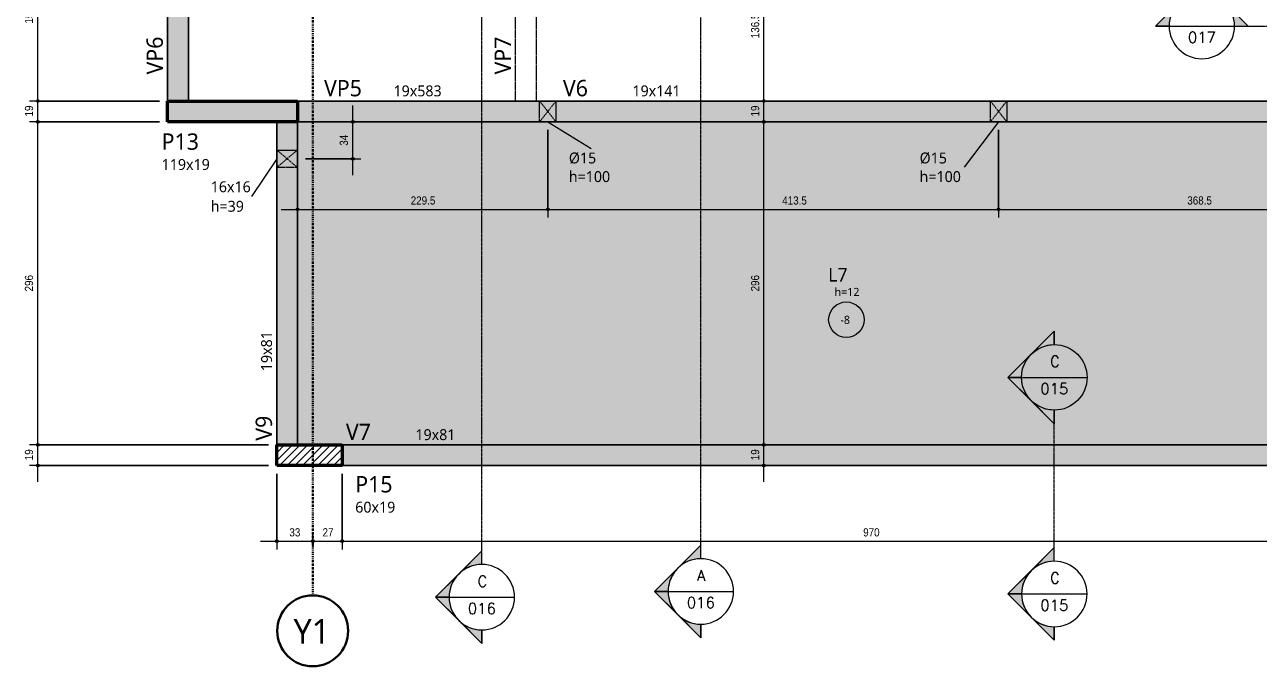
# Model space of a CAD drawing. Header units: centimetres. Extents: x -1139 to 26418, y -889 to 84390.
# Drawn here: x 1800 to 2931, y -889 to -301 of the extents above; entities that cross this region are included whole.
import ezdxf

# ---------------------------------------------------------------- set-up
doc = ezdxf.new("R2010")
doc.units = ezdxf.units.CM
for name, pattern in [('Aligning Line', [0.635, 0.3175, -0.3175]), ('Centro de 6 mm', [1.32, 0.6, -0.24, 0.24, -0.24]), ('Dash dot', [1.5875, 0.635, -0.47625, 0, -0.47625]), ('Traço', [0.635, 0.3175, -0.3175])]:
    doc.linetypes.add(name, pattern=pattern)
for name, color, linetype, lineweight in [('A-ANNO-DIMS', 7, 'Continuous', 9), ('A-ANNO-DIMS-50', 7, 'Continuous', 9), ('A-FLOR', 7, 'Continuous', 9), ('A-FLOR-IDEN', 7, 'Continuous', 9), ('A-GENM', 7, 'Continuous', 18), ('A-GENM-HDLN', 7, 'Traço', 18), ('A-GENM-IDEN', 7, 'Continuous', 9), ('G-ANNO-SYMB', 7, 'Continuous', 9), ('S-BEAM', 7, 'Continuous', 9), ('S-BEAM-IDEN', 7, 'Continuous', 9), ('S-COLS', 7, 'Continuous', 9), ('S-COLS-IDEN', 7, 'Continuous', 9), ('S-GRID', 7, 'Continuous', 9), ('S-GRID-IDEN', 7, 'Continuous', 9)]:
    doc.layers.add(name, color=color, linetype=linetype, lineweight=lineweight)
doc.layers.add('A-DETL', color=7, linetype='Continuous', lineweight=18, true_color=0x00a600)
doc.styles.add('Fira Sans_1', font='', dxfattribs={"width": 0.9, "height": 7.5})
doc.styles.add('Gadugi', font='gadugi.ttf', dxfattribs={"height": 15})
doc.styles.add('Gadugi_1', font='gadugi.ttf', dxfattribs={"height": 10})
doc.styles.add('Gadugi_3', font='gadugi.ttf', dxfattribs={"height": 7.5})
doc.styles.add('Gadugi_4', font='gadugi.ttf', dxfattribs={"height": 12.5})
doc.styles.add('Gadugi_5', font='gadugi.ttf', dxfattribs={"height": 22.5})
doc.styles.add('RomanD', font='romand__.ttf', dxfattribs={"height": 10})
doc.styles.get('Fira Sans_1').set_extended_font_data('Fira Sans')
doc.dimstyles.new('PED_R80_1_5mm_ACIMA_As_ESQ__R00', dxfattribs={"dimscale": 30.48, "dimtxt": 10.229846, "dimasz": 0.328084, "dimexe": 0.246063, "dimexo": 0.246063, "dimgap": 0.049213, "dimtad": 1, "dimdec": 1, "dimrnd": 0.5, "dimdsep": 46, "dimtxsty": 'Fira Sans_1', "dimblk1": 'DOTSMALL', "dimblk2": 'DOTSMALL', "dimsah": 1, "dimcen": 0.09, "dimdle": 0.492126, "dimazin": 0, "dimtfac": 1, "dimtdec": 4, "dimtix": 1, "dimtmove": 0, "dimatfit": 3, "dimfxl": 1, "dimtvp": 1, "dimtolj": 1, "dimtzin": 0, "dimarcsym": 2})
doc.dimstyles.new('PED_R80_1_5mm_ACIMA_As_ESQ__R00_2', dxfattribs={"dimscale": 30.48, "dimtxt": 10.229846, "dimasz": 0.328084, "dimexe": 0.246063, "dimexo": 0.246063, "dimgap": 0.049213, "dimtad": 1, "dimdec": 1, "dimrnd": 0.5, "dimdsep": 46, "dimtxsty": 'Fira Sans_1', "dimblk1": 'DOTSMALL', "dimblk2": 'DOTSMALL', "dimsah": 1, "dimcen": 0.09, "dimdle": 0.492126, "dimazin": 0, "dimtfac": 1, "dimtdec": 4, "dimtix": 1, "dimtmove": 2, "dimatfit": 3, "dimfxl": 1, "dimtvp": 1, "dimtolj": 1, "dimtzin": 0, "dimarcsym": 2})

# ---------------------------------------------------------------- blocks, each defined once
blk = doc.blocks.new('PED_FURO_CIRCULAR_R04_2020 _INSTÂNCIA_ - FURO CIRC-V4-PL400 - FORMA DO BARRILETE')
at = {"layer": 'A-GENM-HDLN'}
for p, q in [((7.5, -9.5), (-7.5, 9.5)), ((-7.5, -9.5), (7.5, 9.5)), ((-7.5, -9.5), (-7.5, 9.5)), ((7.5, 9.5), (7.5, -9.5))]:
    blk.add_line(p, q, dxfattribs=at)
blk = doc.blocks.new('PED_FURO_RETANGULAR_R04_2020 _INSTÂNCIA_ - FURO RET-3769470-PL400 - FORMA DO BARRILETE')
at = {"layer": 'A-GENM-HDLN'}
for p, q in [((-8, 9.5), (8, -9.5)), ((-8, -9.5), (8, 9.5)), ((-8, -9.5), (-8, 9.5)), ((8, 9.5), (8, -9.5))]:
    blk.add_line(p, q, dxfattribs=at)
blk = doc.blocks.new('PED_TAG_LAJE_R01 - TÍTULO_ESPESSURA_REBAIXO-2413107-PL400 - FORMA DO BARRILETE')
at = {"layer": 'A-FLOR-IDEN'}
blk.add_circle((-0.046, -0.667), 0.325, dxfattribs=at)
blk = doc.blocks.new('Corte - M_Cabeça do corte - Preenchida-2060824-PL400 - FORMA DO BARRILETE')
at = {"layer": 'G-ANNO-SYMB'}
h = blk.add_hatch(color=256, dxfattribs=at)
edge = h.paths.add_edge_path(flags=0)
edge.add_line((-0.6, 0.849), (-0.6, 0.6))
edge.add_arc((-0.6, 0), 0.6, 90, 135)
edge.add_line((-1.024, 0.424), (-0.6, 0.849))
h = blk.add_hatch(color=256, dxfattribs=at)
edge = h.paths.add_edge_path(flags=0)
edge.add_line((-0.6, 0.849), (-0.176, 0.424))
edge.add_arc((-0.6, 0), 0.6, 45, 90)
edge.add_line((-0.6, 0.6), (-0.6, 0.849))
h = blk.add_hatch(color=256, dxfattribs=at)
edge = h.paths.add_edge_path(flags=0)
edge.add_line((-1.449, 0), (-1.024, 0.424))
edge.add_arc((-0.6, 0), 0.6, 135, 180)
edge.add_line((-1.2, 0), (-1.449, 0))
h = blk.add_hatch(color=256, dxfattribs=at)
edge = h.paths.add_edge_path(flags=0)
edge.add_line((0.249, 0), (0, 0))
edge.add_arc((-0.6, 0), 0.6, 360, 405)
edge.add_line((-0.176, 0.424), (0.249, 0))
for p, q in [((-0.6, 0.849), (-1.449, 0)), ((-0.6, 0.849), (-1.024, 0.424)), ((-0.6, 0.849), (0.249, 0)), ((-0.6, 0.6), (-0.6, 0.849)), ((-0.6, 0.849), (-0.6, 0.6)), ((-0.176, 0.424), (-0.6, 0.849)), ((-1.024, 0.424), (-1.449, 0)), ((0.249, 0), (-0.176, 0.424)), ((-1.449, 0), (-1.2, 0)), ((0, 0), (0.249, 0)), ((-1.2, 0), (-1.449, 0)), ((0, 0), (0.249, 0))]:
    blk.add_line(p, q, dxfattribs=at)
for start, end in [(360, 180), (90, 135), (45, 90), (135, 180), (360, 45), (180, 360)]:
    blk.add_arc((-0.6, 0), 0.6, start, end, dxfattribs=at)
blk = doc.blocks.new('Eixo - Y1-2173029-PL400 - FORMA DO BARRILETE')
at = {"layer": 'S-GRID-IDEN', "color": 6, "lineweight": 35, "true_color": 0xff00ff}
blk.add_circle((0, 0), 0.65, dxfattribs=at)
blk = doc.blocks.new('DIMBLOCK1-PL400 - FORMA DO BARRILETE')
at = {"layer": 'A-ANNO-DIMS-50', "true_color": 0x000032}
h = blk.add_hatch(color=178, dxfattribs=at)
edge = h.paths.add_edge_path(flags=0)
edge.add_arc((2030.6, -774.1), 1.25, 0, 360)
h = blk.add_hatch(color=178, dxfattribs=at)
edge = h.paths.add_edge_path(flags=0)
edge.add_arc((2063.6, -774.1), 1.25, 0, 360)
at = {"layer": 'A-ANNO-DIMS-50', "color": 178, "true_color": 0x000032}
for p, q in [((2030.6, -712.2), (2030.6, -781.6)), ((2030.6, -774.1), (2030.6, -712.2)), ((2063.6, -779.8), (2063.6, -766.6)), ((2015.6, -774.1), (2063.6, -774.1)), ((2063.6, -774.1), (2063.6, -779.8))]:
    blk.add_line(p, q, dxfattribs=at)
for centre in [(2030.6, -774.1), (2063.6, -774.1)]:
    blk.add_circle(centre, 1.25, dxfattribs=at)
at = {"layer": 'A-ANNO-DIMS-50', "color": 0, "insert": (2042.2, -762.2), "char_height": 7.5, "width": 11.646, "attachment_point": 1, "line_spacing_factor": 1.049215, "style": 'Fira Sans_1'}
blk.add_mtext('33', dxfattribs=at)
blk = doc.blocks.new('_DotSmall')
at = {"color": 0, "linetype": 'ByBlock', "const_width": 0.5}
blk.add_lwpolyline([(-0.0625, 0, 1), (0.0625, 0, 1)], format="xyb", close=True, dxfattribs=at)
blk = doc.blocks.new('DIMBLOCK2-PL400 - FORMA DO BARRILETE')
at = {"layer": 'A-ANNO-DIMS-50', "true_color": 0x000032}
h = blk.add_hatch(color=178, dxfattribs=at)
edge = h.paths.add_edge_path(flags=0)
edge.add_arc((2063.6, -774.1), 1.25, 0, 360)
h = blk.add_hatch(color=178, dxfattribs=at)
edge = h.paths.add_edge_path(flags=0)
edge.add_arc((2090.6, -774.1), 1.25, 0, 360)
at = {"layer": 'A-ANNO-DIMS-50', "color": 178, "true_color": 0x000032}
for p, q in [((2090.6, -712.2), (2090.6, -781.6)), ((2090.6, -774.1), (2090.6, -712.2)), ((2063.6, -779.8), (2063.6, -766.6)), ((2063.6, -774.1), (2090.6, -774.1)), ((2063.6, -774.1), (2063.6, -779.8))]:
    blk.add_line(p, q, dxfattribs=at)
for centre in [(2063.6, -774.1), (2090.6, -774.1)]:
    blk.add_circle(centre, 1.25, dxfattribs=at)
at = {"layer": 'A-ANNO-DIMS-50', "color": 0, "insert": (2072.6, -762.2), "char_height": 7.5, "width": 10.859, "attachment_point": 1, "line_spacing_factor": 1.049215, "style": 'Fira Sans_1'}
blk.add_mtext('27', dxfattribs=at)
blk = doc.blocks.new('DIMBLOCK3-PL400 - FORMA DO BARRILETE')
at = {"layer": 'A-ANNO-DIMS-50', "true_color": 0x000032}
h = blk.add_hatch(color=178, dxfattribs=at)
edge = h.paths.add_edge_path(flags=0)
edge.add_arc((2090.6, -774.1), 1.25, 0, 360)
h = blk.add_hatch(color=178, dxfattribs=at)
edge = h.paths.add_edge_path(flags=0)
edge.add_arc((3060.6, -774.1), 1.25, 0, 360)
at = {"layer": 'A-ANNO-DIMS-50', "color": 178, "true_color": 0x000032}
for p, q in [((2090.6, -712.2), (2090.6, -781.6)), ((2090.6, -774.1), (2090.6, -712.2)), ((3060.6, -712.2), (3060.6, -781.6)), ((3060.6, -774.1), (3060.6, -712.2)), ((2090.6, -774.1), (3060.6, -774.1))]:
    blk.add_line(p, q, dxfattribs=at)
for centre in [(2090.6, -774.1), (3060.6, -774.1)]:
    blk.add_circle(centre, 1.25, dxfattribs=at)
at = {"layer": 'A-ANNO-DIMS-50', "color": 0, "insert": (2568.2, -762.2), "char_height": 7.5, "width": 17.784, "attachment_point": 1, "line_spacing_factor": 1.049215, "style": 'Fira Sans_1'}
blk.add_mtext('970', dxfattribs=at)
blk = doc.blocks.new('DIMBLOCK66-PL400 - FORMA DO BARRILETE')
at = {"layer": 'A-ANNO-DIMS-50', "true_color": 0x000032}
h = blk.add_hatch(color=178, dxfattribs=at)
edge = h.paths.add_edge_path(flags=0)
edge.add_arc((1811.5, -685.7), 1.25, 0, 360)
h = blk.add_hatch(color=178, dxfattribs=at)
edge = h.paths.add_edge_path(flags=0)
edge.add_arc((1811.5, -704.7), 1.25, 0, 360)
at = {"layer": 'A-ANNO-DIMS-50', "color": 178, "true_color": 0x000032}
for p, q in [((2023.1, -685.7), (1804, -685.7)), ((1811.5, -719.7), (1811.5, -685.7)), ((1811.5, -685.7), (2023.1, -685.7)), ((2023.1, -704.7), (1804, -704.7)), ((1811.5, -704.7), (2023.1, -704.7))]:
    blk.add_line(p, q, dxfattribs=at)
for centre in [(1811.5, -685.7), (1811.5, -704.7)]:
    blk.add_circle(centre, 1.25, dxfattribs=at)
at = {"layer": 'A-ANNO-DIMS-50', "color": 0, "insert": (1799.7, -699.9), "char_height": 7.5, "width": 11.174, "attachment_point": 1, "rotation": 90, "line_spacing_factor": 1.049215, "style": 'Fira Sans_1'}
blk.add_mtext('19', dxfattribs=at)
blk = doc.blocks.new('DIMBLOCK67-PL400 - FORMA DO BARRILETE')
at = {"layer": 'A-ANNO-DIMS-50', "true_color": 0x000032}
h = blk.add_hatch(color=178, dxfattribs=at)
edge = h.paths.add_edge_path(flags=0)
edge.add_arc((1811.5, -389.7), 1.25, 0, 360)
h = blk.add_hatch(color=178, dxfattribs=at)
edge = h.paths.add_edge_path(flags=0)
edge.add_arc((1811.5, -685.7), 1.25, 0, 360)
at = {"layer": 'A-ANNO-DIMS-50', "color": 178, "true_color": 0x000032}
for p, q in [((1923.1, -389.7), (1804, -389.7)), ((1811.5, -685.7), (1811.5, -389.7)), ((1811.5, -389.7), (1923.1, -389.7)), ((2023.1, -685.7), (1804, -685.7)), ((1811.5, -685.7), (2023.1, -685.7))]:
    blk.add_line(p, q, dxfattribs=at)
for centre in [(1811.5, -389.7), (1811.5, -685.7)]:
    blk.add_circle(centre, 1.25, dxfattribs=at)
at = {"layer": 'A-ANNO-DIMS-50', "color": 0, "insert": (1799.7, -545.2), "char_height": 7.5, "width": 17.942, "attachment_point": 1, "rotation": 90, "line_spacing_factor": 1.049215, "style": 'Fira Sans_1'}
blk.add_mtext('296', dxfattribs=at)
blk = doc.blocks.new('DIMBLOCK68-PL400 - FORMA DO BARRILETE')
at = {"layer": 'A-ANNO-DIMS-50', "true_color": 0x000032}
h = blk.add_hatch(color=178, dxfattribs=at)
edge = h.paths.add_edge_path(flags=0)
edge.add_arc((1811.5, -370.7), 1.25, 0, 360)
h = blk.add_hatch(color=178, dxfattribs=at)
edge = h.paths.add_edge_path(flags=0)
edge.add_arc((1811.5, -389.7), 1.25, 0, 360)
at = {"layer": 'A-ANNO-DIMS-50', "color": 178, "true_color": 0x000032}
for p, q in [((1923.1, -370.7), (1804, -370.7)), ((1811.5, -389.7), (1811.5, -370.7)), ((1811.5, -370.7), (1923.1, -370.7)), ((1923.1, -389.7), (1804, -389.7)), ((1811.5, -389.7), (1923.1, -389.7))]:
    blk.add_line(p, q, dxfattribs=at)
for centre in [(1811.5, -370.7), (1811.5, -389.7)]:
    blk.add_circle(centre, 1.25, dxfattribs=at)
at = {"layer": 'A-ANNO-DIMS-50', "color": 0, "insert": (1799.7, -384.9), "char_height": 7.5, "width": 11.174, "attachment_point": 1, "rotation": 90, "line_spacing_factor": 1.049215, "style": 'Fira Sans_1'}
blk.add_mtext('19', dxfattribs=at)
blk = doc.blocks.new('DIMBLOCK69-PL400 - FORMA DO BARRILETE')
at = {"layer": 'A-ANNO-DIMS-50', "true_color": 0x000032}
h = blk.add_hatch(color=178, dxfattribs=at)
edge = h.paths.add_edge_path(flags=0)
edge.add_arc((1811.5, -214.7), 1.25, 0, 360)
h = blk.add_hatch(color=178, dxfattribs=at)
edge = h.paths.add_edge_path(flags=0)
edge.add_arc((1811.5, -370.7), 1.25, 0, 360)
at = {"layer": 'A-ANNO-DIMS-50', "color": 178, "true_color": 0x000032}
for p, q in [((1861.1, -214.7), (1804, -214.7)), ((1811.5, -370.7), (1811.5, -214.7)), ((1811.5, -214.7), (1861.1, -214.7)), ((1923.1, -370.7), (1804, -370.7)), ((1811.5, -370.7), (1923.1, -370.7))]:
    blk.add_line(p, q, dxfattribs=at)
for centre in [(1811.5, -214.7), (1811.5, -370.7)]:
    blk.add_circle(centre, 1.25, dxfattribs=at)
at = {"layer": 'A-ANNO-DIMS-50', "color": 0, "insert": (1799.7, -299.8), "char_height": 7.5, "width": 16.997, "attachment_point": 1, "rotation": 90, "line_spacing_factor": 1.049215, "style": 'Fira Sans_1'}
blk.add_mtext('156', dxfattribs=at)
blk = doc.blocks.new('DIMBLOCK76-PL400 - FORMA DO BARRILETE')
at = {"layer": 'A-ANNO-DIMS-50', "true_color": 0x000032}
h = blk.add_hatch(color=178, dxfattribs=at)
edge = h.paths.add_edge_path(flags=0)
edge.add_arc((2477.2, -685.7), 1.25, 0, 360)
h = blk.add_hatch(color=178, dxfattribs=at)
edge = h.paths.add_edge_path(flags=0)
edge.add_arc((2477.2, -704.7), 1.25, 0, 360)
at = {"layer": 'A-ANNO-DIMS-50', "color": 178, "true_color": 0x000032}
for p, q in [((2483, -685.7), (2469.7, -685.7)), ((2477.2, -719.7), (2477.2, -685.7)), ((2477.2, -685.7), (2483, -685.7)), ((2483, -704.7), (2469.7, -704.7)), ((2477.2, -704.7), (2483, -704.7))]:
    blk.add_line(p, q, dxfattribs=at)
for centre in [(2477.2, -685.7), (2477.2, -704.7)]:
    blk.add_circle(centre, 1.25, dxfattribs=at)
at = {"layer": 'A-ANNO-DIMS-50', "color": 0, "insert": (2465.4, -699.9), "char_height": 7.5, "width": 11.174, "attachment_point": 1, "rotation": 90, "line_spacing_factor": 1.049215, "style": 'Fira Sans_1'}
blk.add_mtext('19', dxfattribs=at)
blk = doc.blocks.new('DIMBLOCK77-PL400 - FORMA DO BARRILETE')
at = {"layer": 'A-ANNO-DIMS-50', "true_color": 0x000032}
h = blk.add_hatch(color=178, dxfattribs=at)
edge = h.paths.add_edge_path(flags=0)
edge.add_arc((2477.2, -389.7), 1.25, 0, 360)
h = blk.add_hatch(color=178, dxfattribs=at)
edge = h.paths.add_edge_path(flags=0)
edge.add_arc((2477.2, -685.7), 1.25, 0, 360)
at = {"layer": 'A-ANNO-DIMS-50', "color": 178, "true_color": 0x000032}
for p, q in [((2483, -389.7), (2469.7, -389.7)), ((2477.2, -685.7), (2477.2, -389.7)), ((2477.2, -389.7), (2483, -389.7)), ((2483, -685.7), (2469.7, -685.7)), ((2477.2, -685.7), (2483, -685.7))]:
    blk.add_line(p, q, dxfattribs=at)
for centre in [(2477.2, -389.7), (2477.2, -685.7)]:
    blk.add_circle(centre, 1.25, dxfattribs=at)
at = {"layer": 'A-ANNO-DIMS-50', "color": 0, "insert": (2465.4, -545.2), "char_height": 7.5, "width": 17.942, "attachment_point": 1, "rotation": 90, "line_spacing_factor": 1.049215, "style": 'Fira Sans_1'}
blk.add_mtext('296', dxfattribs=at)
blk = doc.blocks.new('DIMBLOCK78-PL400 - FORMA DO BARRILETE')
at = {"layer": 'A-ANNO-DIMS-50', "true_color": 0x000032}
h = blk.add_hatch(color=178, dxfattribs=at)
edge = h.paths.add_edge_path(flags=0)
edge.add_arc((2477.2, -370.7), 1.25, 0, 360)
h = blk.add_hatch(color=178, dxfattribs=at)
edge = h.paths.add_edge_path(flags=0)
edge.add_arc((2477.2, -389.7), 1.25, 0, 360)
at = {"layer": 'A-ANNO-DIMS-50', "color": 178, "true_color": 0x000032}
for p, q in [((2483, -370.7), (2469.7, -370.7)), ((2477.2, -389.7), (2477.2, -370.7)), ((2477.2, -370.7), (2483, -370.7)), ((2483, -389.7), (2469.7, -389.7)), ((2477.2, -389.7), (2483, -389.7))]:
    blk.add_line(p, q, dxfattribs=at)
for centre in [(2477.2, -370.7), (2477.2, -389.7)]:
    blk.add_circle(centre, 1.25, dxfattribs=at)
at = {"layer": 'A-ANNO-DIMS-50', "color": 0, "insert": (2465.4, -384.9), "char_height": 7.5, "width": 11.174, "attachment_point": 1, "rotation": 90, "line_spacing_factor": 1.049215, "style": 'Fira Sans_1'}
blk.add_mtext('19', dxfattribs=at)
blk = doc.blocks.new('DIMBLOCK79-PL400 - FORMA DO BARRILETE')
at = {"layer": 'A-ANNO-DIMS-50', "true_color": 0x000032}
h = blk.add_hatch(color=178, dxfattribs=at)
edge = h.paths.add_edge_path(flags=0)
edge.add_arc((2477.2, -234.2), 1.25, 0, 360)
h = blk.add_hatch(color=178, dxfattribs=at)
edge = h.paths.add_edge_path(flags=0)
edge.add_arc((2477.2, -370.7), 1.25, 0, 360)
at = {"layer": 'A-ANNO-DIMS-50', "color": 178, "true_color": 0x000032}
for p, q in [((2551.6, -234.2), (2469.7, -234.2)), ((2477.2, -370.7), (2477.2, -234.2)), ((2477.2, -234.2), (2551.6, -234.2)), ((2483, -370.7), (2469.7, -370.7)), ((2477.2, -370.7), (2483, -370.7))]:
    blk.add_line(p, q, dxfattribs=at)
for centre in [(2477.2, -234.2), (2477.2, -370.7)]:
    blk.add_circle(centre, 1.25, dxfattribs=at)
at = {"layer": 'A-ANNO-DIMS-50', "color": 0, "insert": (2465.4, -313.2), "char_height": 7.5, "width": 25.653, "attachment_point": 1, "rotation": 90, "line_spacing_factor": 1.049215, "style": 'Fira Sans_1'}
blk.add_mtext('136.5', dxfattribs=at)
blk = doc.blocks.new('DIMBLOCK121-PL400 - FORMA DO BARRILETE')
at = {"layer": 'A-ANNO-DIMS-50', "true_color": 0x000032}
h = blk.add_hatch(color=178, dxfattribs=at)
edge = h.paths.add_edge_path(flags=0)
edge.add_arc((2100.3, -389.7), 1.25, 0, 360)
h = blk.add_hatch(color=178, dxfattribs=at)
edge = h.paths.add_edge_path(flags=0)
edge.add_arc((2100.3, -423.6), 1.25, 0, 360)
at = {"layer": 'A-ANNO-DIMS-50', "color": 178, "true_color": 0x000032}
for p, q in [((2100.3, -438.6), (2100.3, -374.7)), ((2106, -389.7), (2092.8, -389.7)), ((2100.3, -389.7), (2106, -389.7)), ((2057.1, -423.6), (2107.8, -423.6)), ((2100.3, -423.6), (2057.1, -423.6))]:
    blk.add_line(p, q, dxfattribs=at)
for centre in [(2100.3, -389.7), (2100.3, -423.6)]:
    blk.add_circle(centre, 1.25, dxfattribs=at)
at = {"layer": 'A-ANNO-DIMS-50', "color": 0, "insert": (2088.4, -411.7), "char_height": 7.5, "width": 11.961, "attachment_point": 1, "rotation": 90, "line_spacing_factor": 1.049215, "style": 'Fira Sans_1'}
blk.add_mtext('34', dxfattribs=at)
blk = doc.blocks.new('DIMBLOCK122-PL400 - FORMA DO BARRILETE')
at = {"layer": 'A-ANNO-DIMS-50', "true_color": 0x000032}
h = blk.add_hatch(color=178, dxfattribs=at)
edge = h.paths.add_edge_path(flags=0)
edge.add_arc((2049.6, -470), 1.25, 0, 360)
h = blk.add_hatch(color=178, dxfattribs=at)
edge = h.paths.add_edge_path(flags=0)
edge.add_arc((2279.1, -470), 1.25, 0, 360)
at = {"layer": 'A-ANNO-DIMS-50', "color": 178, "true_color": 0x000032}
for p, q in [((2279.1, -397.2), (2279.1, -477.5)), ((2279.1, -470), (2279.1, -397.2)), ((2049.6, -475.7), (2049.6, -462.5)), ((2034.6, -470), (2279.1, -470)), ((2049.6, -470), (2049.6, -475.7))]:
    blk.add_line(p, q, dxfattribs=at)
for centre in [(2049.6, -470), (2279.1, -470)]:
    blk.add_circle(centre, 1.25, dxfattribs=at)
at = {"layer": 'A-ANNO-DIMS-50', "color": 0, "insert": (2153.4, -458.1), "char_height": 7.5, "width": 26.125, "attachment_point": 1, "line_spacing_factor": 1.049215, "style": 'Fira Sans_1'}
blk.add_mtext('229.5', dxfattribs=at)
blk = doc.blocks.new('DIMBLOCK123-PL400 - FORMA DO BARRILETE')
at = {"layer": 'A-ANNO-DIMS-50', "true_color": 0x000032}
h = blk.add_hatch(color=178, dxfattribs=at)
edge = h.paths.add_edge_path(flags=0)
edge.add_arc((2279.1, -470), 1.25, 0, 360)
h = blk.add_hatch(color=178, dxfattribs=at)
edge = h.paths.add_edge_path(flags=0)
edge.add_arc((2692.3, -470), 1.25, 0, 360)
at = {"layer": 'A-ANNO-DIMS-50', "color": 178, "true_color": 0x000032}
for p, q in [((2279.1, -397.2), (2279.1, -477.5)), ((2279.1, -470), (2279.1, -397.2)), ((2692.3, -397.2), (2692.3, -477.5)), ((2692.3, -470), (2692.3, -397.2)), ((2279.1, -470), (2692.3, -470))]:
    blk.add_line(p, q, dxfattribs=at)
for centre in [(2279.1, -470), (2692.3, -470)]:
    blk.add_circle(centre, 1.25, dxfattribs=at)
at = {"layer": 'A-ANNO-DIMS-50', "color": 0, "insert": (2494, -458.1), "char_height": 7.5, "width": 25.653, "attachment_point": 1, "line_spacing_factor": 1.049215, "style": 'Fira Sans_1'}
blk.add_mtext('413.5', dxfattribs=at)
blk = doc.blocks.new('DIMBLOCK124-PL400 - FORMA DO BARRILETE')
at = {"layer": 'A-ANNO-DIMS-50', "true_color": 0x000032}
h = blk.add_hatch(color=178, dxfattribs=at)
edge = h.paths.add_edge_path(flags=0)
edge.add_arc((2692.3, -470), 1.25, 0, 360)
h = blk.add_hatch(color=178, dxfattribs=at)
edge = h.paths.add_edge_path(flags=0)
edge.add_arc((3060.6, -470), 1.25, 0, 360)
at = {"layer": 'A-ANNO-DIMS-50', "color": 178, "true_color": 0x000032}
for p, q in [((2692.3, -397.2), (2692.3, -477.5)), ((2692.3, -470), (2692.3, -397.2)), ((3060.6, -475.7), (3060.6, -462.5)), ((2692.3, -470), (3060.6, -470)), ((3060.6, -470), (3060.6, -475.7))]:
    blk.add_line(p, q, dxfattribs=at)
for centre in [(2692.3, -470), (3060.6, -470)]:
    blk.add_circle(centre, 1.25, dxfattribs=at)
at = {"layer": 'A-ANNO-DIMS-50', "color": 0, "insert": (2865.3, -458.1), "char_height": 7.5, "width": 26.912, "attachment_point": 1, "line_spacing_factor": 1.049215, "style": 'Fira Sans_1'}
blk.add_mtext('368.5', dxfattribs=at)

msp = doc.modelspace()

# ---------------------------------------------------------------- hatches: boundary and pattern name
at = {"layer": 'A-FLOR', "lineweight": 18, "true_color": 0xd9d9d9}
msp.add_hatch(color=254, dxfattribs=at).paths.add_polyline_path([(3029.42, -685.75), (3029.42, -671.97), (3060.6, -671.97), (3060.6, -389.75), (2049.6, -389.75), (2049.6, -685.75), (2468.77, -685.75)], flags=0)
at = {"layer": 'S-BEAM', "true_color": 0xffffcc}
for points in [[(1930.6, -370.75), (1949.6, -370.75), (1949.6, 390.25), (1930.6, 390.25), (1930.6, -214.75)], [(2268.6, -389.75), (2268.6, -370.75), (2049.6, -370.75), (2049.6, -389.75), (2182.07, -389.75)]]:
    msp.add_hatch(color=7, dxfattribs=at).paths.add_polyline_path(points, flags=0)
at = {"layer": 'S-BEAM', "true_color": 0xccffcc}
msp.add_hatch(color=254, dxfattribs=at).paths.add_polyline_path([(2268.6, -389.75), (4090.6, -389.75), (4090.6, -370.75), (2268.6, -370.75)], flags=0)
at = {"layer": 'S-BEAM', "true_color": 0xffcc66}
for points in [[(2049.6, -685.75), (2049.6, -389.75), (2030.6, -389.75), (2030.6, -685.75)], [(3060.6, -704.75), (3060.6, -685.75), (2090.6, -685.75), (2090.6, -704.75), (3042.16, -704.75)]]:
    msp.add_hatch(color=31, dxfattribs=at).paths.add_polyline_path(points, flags=0)
at = {"layer": 'S-COLS', "true_color": 0x808080}
msp.add_hatch(color=8, dxfattribs=at).paths.add_polyline_path([(2049.6, -389.75), (2049.6, -370.75), (1930.6, -370.75), (1930.6, -389.75)], flags=0)
at = {"layer": 'S-COLS', "lineweight": 18, "true_color": 0x808080}
h = msp.add_hatch(dxfattribs=at)
h.set_pattern_fill('FP_1', color=8, style=0, pattern_type=2)
h.set_pattern_definition([(45, (3070.098, 0), (-3.535534, 3.535534), [])])
h.paths.add_polyline_path([(2090.6, -704.75), (2090.6, -685.75), (2030.6, -685.75), (2030.6, -704.75)], flags=0)

# ---------------------------------------------------------------- linework, layer by layer
at = {"layer": 'A-DETL', "color": 253, "linetype": 'Aligning Line', "true_color": 0xaaaaaa}
for p, q in [((2268.6, -370.75), (2268.6, 390.25)), ((2249.6, -370.75), (2249.6, 0.25))]:
    msp.add_line(p, q, dxfattribs=at)
at = {"layer": 'A-GENM-IDEN'}
for p, q in [((2279.06, -389.75), (2318.75, -414.34)), ((2692.34, -389.75), (2660.63, -431.3)), ((2030.6, -423.61), (2007.5, -458.1))]:
    msp.add_line(p, q, dxfattribs=at)
at = {"layer": 'G-ANNO-SYMB', "linetype": 'Centro de 6 mm'}
for p, q in [((2218.6, -795.38), (2218.6, 478.94)), ((2419.37, -790.11), (2419.37, 475.68)), ((2908.67, -302.02), (3291.86, -302.02)), ((2743.39, -792.42), (2743.39, -653.98))]:
    msp.add_line(p, q, dxfattribs=at)
at = {"layer": 'G-ANNO-SYMB'}
for p, q in [((2848.67, -302.02), (2908.67, -302.02)), ((2713.39, -623.98), (2773.39, -623.98)), ((2188.6, -825.38), (2248.6, -825.38)), ((2389.37, -820.11), (2449.37, -820.11)), ((2713.39, -822.42), (2773.39, -822.42))]:
    msp.add_line(p, q, dxfattribs=at)
at = {"layer": 'S-BEAM', "lineweight": 25}
for p, q in [((1949.6, -370.75), (1949.6, 390.25)), ((1930.6, -370.75), (1930.6, -214.75)), ((2049.6, -370.75), (2268.6, -370.75)), ((2268.6, -370.75), (4090.6, -370.75)), ((2030.6, -685.75), (2030.6, -389.75)), ((2049.6, -685.75), (2049.6, -389.75)), ((2049.6, -389.75), (2268.6, -389.75)), ((2268.6, -389.75), (3060.6, -389.75)), ((3060.6, -685.75), (2090.6, -685.75)), ((2090.6, -704.75), (3060.6, -704.75))]:
    msp.add_line(p, q, dxfattribs=at)
at = {"layer": 'S-COLS', "lineweight": 50}
for p, q in [((1930.6, -389.75), (1930.6, -370.75)), ((1930.6, -370.75), (2049.6, -370.75)), ((2049.6, -370.75), (2049.6, -389.75)), ((2049.6, -389.75), (1930.6, -389.75)), ((2030.6, -704.75), (2030.6, -685.75)), ((2030.6, -685.75), (2090.6, -685.75)), ((2090.6, -685.75), (2090.6, -704.75)), ((2090.6, -704.75), (2030.6, -704.75))]:
    msp.add_line(p, q, dxfattribs=at)
at = {"layer": 'S-GRID', "color": 6, "linetype": 'Dash dot', "lineweight": 35, "true_color": 0xff00ff}
msp.add_line((2063.6, -823.71), (2063.6, 740.53), dxfattribs=at)

# ---------------------------------------------------------------- block references
at = {"layer": 'A-FLOR-IDEN', "xscale": 49.99999999999998, "yscale": 49.99999999999998, "zscale": 49.99999999999998}
msp.add_blockref('PED_TAG_LAJE_R01 - TÍTULO_ESPESSURA_REBAIXO-2413107-PL400 - FORMA DO BARRILETE', (2555.1, -537.75), dxfattribs=at)
at = {"layer": 'A-GENM', "linetype": 'Traço'}
for name, p, rotation in [('PED_FURO_CIRCULAR_R04_2020 _INSTÂNCIA_ - FURO CIRC-V4-PL400 - FORMA DO BARRILETE', (2279.06, -380.25), 180), ('PED_FURO_CIRCULAR_R04_2020 _INSTÂNCIA_ - FURO CIRC-V4-PL400 - FORMA DO BARRILETE', (2692.34, -380.25), 180), ('PED_FURO_RETANGULAR_R04_2020 _INSTÂNCIA_ - FURO RET-3769470-PL400 - FORMA DO BARRILETE', (2040.1, -423.61), 89.9999999999999)]:
    msp.add_blockref(name, p, dxfattribs=dict(at, rotation=rotation))
at = {"layer": 'G-ANNO-SYMB', "xscale": 49.99999999999998, "yscale": 49.99999999999998, "zscale": 49.99999999999998}
msp.add_blockref('Corte - M_Cabeça do corte - Preenchida-2060824-PL400 - FORMA DO BARRILETE', (2908.67, -302.02), dxfattribs=at)
at = {"layer": 'G-ANNO-SYMB', "extrusion": (0, 0, -1), "xscale": 49.99999999999998, "yscale": 49.99999999999998, "zscale": 49.99999999999998, "rotation": 270.0000000000002}
msp.add_blockref('Corte - M_Cabeça do corte - Preenchida-2060824-PL400 - FORMA DO BARRILETE', (-2743.39, -653.98), dxfattribs=at)
at = {"layer": 'G-ANNO-SYMB', "xscale": 49.99999999999998, "yscale": 49.99999999999998, "zscale": 49.99999999999998, "rotation": 90}
for p in [(2419.37, -790.11), (2743.39, -792.42), (2218.6, -795.38)]:
    msp.add_blockref('Corte - M_Cabeça do corte - Preenchida-2060824-PL400 - FORMA DO BARRILETE', p, dxfattribs=at)
at = {"layer": 'S-GRID-IDEN', "color": 6, "true_color": 0xff00ff, "xscale": 49.99999999999998, "yscale": 49.99999999999998, "zscale": 49.99999999999998}
msp.add_blockref('Eixo - Y1-2173029-PL400 - FORMA DO BARRILETE', (2063.6, -856.21), dxfattribs=at)

# ---------------------------------------------------------------- texts
at = {"layer": 'A-FLOR-IDEN', "attachment_point": 1}
for s, insert, char_height, width, style in [('L7', (2536.07, -523.66), 12.5, 21.6456, 'Gadugi_4'), ('h=12', (2541.97, -541.95), 7.5, 29.6624, 'Gadugi_3'), ('-8', (2547.38, -567.51), 7.5, 12.0253, 'Gadugi_3')]:
    msp.add_mtext(s, dxfattribs=dict(at, insert=insert, char_height=char_height, width=width, style=style))
at = {"layer": 'A-GENM-IDEN', "char_height": 10, "attachment_point": 1, "style": 'Gadugi_1'}
for s, insert, width in [('Ø15', (2298.4, -417.9), 31.2658), ('Ø15', (2619.93, -417.9), 31.2658), ('h=100', (2298.4, -434.98), 48.9029), ('h=100', (2619.93, -434.98), 48.9029), ('16x16', (1970.1, -444.3), 44.8945), ('h=39', (1970.1, -462.16), 39.6835)]:
    msp.add_mtext(s, dxfattribs=dict(at, insert=insert, width=width))
at = {"layer": 'G-ANNO-SYMB', "char_height": 10, "attachment_point": 1, "style": 'RomanD'}
for s, insert, width in [('017', (2865.86, -307.34), 33.6709), ('C', (2739.5, -604.35), 12.0253), ('015', (2730.58, -629.3), 33.6709), ('A', (2415.8, -800.49), 11.2236), ('C', (2739.5, -802.79), 12.0253), ('C', (2214.71, -805.76), 12.0253), ('016', (2406.55, -825.43), 33.6709), ('016', (2205.79, -830.71), 33.6709), ('015', (2730.58, -827.74), 33.6709)]:
    msp.add_mtext(s, dxfattribs=dict(at, insert=insert, width=width))
at = {"layer": 'S-BEAM-IDEN', "attachment_point": 1, "rotation": 90}
for s, insert, char_height, width, style in [('VP6', (1911.25, -346.39), 15, 44.4937, 'Gadugi'), ('VP7', (2230.25, -346.39), 15, 44.4937, 'Gadugi'), ('19x81', (2016.28, -618.28), 10, 44.8945, 'Gadugi_1'), ('V9', (2011.25, -681.99), 15, 30.0633, 'Gadugi')]:
    msp.add_mtext(s, dxfattribs=dict(at, insert=insert, char_height=char_height, width=width, style=style))
at = {"layer": 'S-BEAM-IDEN', "attachment_point": 1}
for s, insert, char_height, width, style in [('VP5', (2073.96, -351.4), 15, 44.4937, 'Gadugi'), ('19x583', (2137.66, -356.43), 10, 54.1139, 'Gadugi_1'), ('V6', (2292.96, -351.4), 15, 30.0633, 'Gadugi'), ('19x141', (2356.66, -356.43), 10, 54.1139, 'Gadugi_1'), ('V7', (2094.01, -666.4), 15, 30.0633, 'Gadugi'), ('19x81', (2157.72, -671.43), 10, 44.8945, 'Gadugi_1')]:
    msp.add_mtext(s, dxfattribs=dict(at, insert=insert, char_height=char_height, width=width, style=style))
at = {"layer": 'S-COLS-IDEN', "attachment_point": 1}
for s, insert, char_height, width, style in [('P13', (1925.1, -400.37), 15, 42.4894, 'Gadugi'), ('119x19', (1925.1, -423.86), 10, 54.1139, 'Gadugi_1'), ('P15', (2102.58, -714.39), 15, 42.4894, 'Gadugi'), ('60x19', (2102.58, -737.88), 10, 44.8945, 'Gadugi_1')]:
    msp.add_mtext(s, dxfattribs=dict(at, insert=insert, char_height=char_height, width=width, style=style))
at = {"layer": 'S-GRID-IDEN', "color": 6, "true_color": 0xff00ff, "insert": (2046.07, -845.42), "char_height": 22.5, "width": 42.0886, "attachment_point": 1, "style": 'Gadugi_5'}
msp.add_mtext('Y1', dxfattribs=at)

# ---------------------------------------------------------------- dimensions: what is measured, and where the dimension line sits
at = {"layer": 'A-ANNO-DIMS', "color": 178, "true_color": 0x000032}
for base, p1, p2, override, picture, middle in [((1811.55, -214.75), (1930.6, -370.75), (1868.6, -214.75), {"dimpost": '<>', "dimfxl": 167.868997}, 'DIMBLOCK69-PL400 - FORMA DO BARRILETE', (1806.23, -292.75)), ((2477.24, -234.25), (2475.48, -370.75), (2559.1, -234.25), {"dimpost": '<>', "dimfxl": 160.077283}, 'DIMBLOCK79-PL400 - FORMA DO BARRILETE', (2471.93, -302.5)), ((1811.55, -370.75), (1930.6, -389.75), (1930.6, -370.75), {"dimpost": '<>', "dimfxl": 19}, 'DIMBLOCK68-PL400 - FORMA DO BARRILETE', (1806.18, -380.25)), ((2477.24, -370.75), (2475.48, -389.75), (2475.48, -370.75), {"dimpost": '<>', "dimfxl": 19}, 'DIMBLOCK78-PL400 - FORMA DO BARRILETE', (2471.87, -380.25)), ((2100.29, -389.75), (2049.6, -423.61), (2098.52, -389.75), {"dimpost": '<>', "dimfxl": 59.498157}, 'DIMBLOCK121-PL400 - FORMA DO BARRILETE', (2094.97, -406.68)), ((1811.55, -389.75), (2030.6, -685.75), (1930.6, -389.75), {"dimpost": '<>', "dimfxl": 312.435593}, 'DIMBLOCK67-PL400 - FORMA DO BARRILETE', (1806.18, -537.75)), ((2477.24, -389.75), (2475.48, -685.75), (2475.48, -389.75), {"dimpost": '<>', "dimfxl": 296}, 'DIMBLOCK77-PL400 - FORMA DO BARRILETE', (2471.87, -537.75)), ((1811.55, -685.75), (2030.6, -704.75), (2030.6, -685.75), {"dimpost": '<>', "dimfxl": 19}, 'DIMBLOCK66-PL400 - FORMA DO BARRILETE', (1806.18, -695.25)), ((2477.24, -685.75), (2475.48, -704.75), (2475.48, -685.75), {"dimpost": '<>', "dimfxl": 19}, 'DIMBLOCK76-PL400 - FORMA DO BARRILETE', (2471.87, -695.25))]:
    dim = msp.add_linear_dim(base=base, p1=p1, p2=p2, angle=90, dimstyle='PED_R80_1_5mm_ACIMA_As_ESQ__R00', override=override, dxfattribs=at)
    dim.commit()
    dim.dimension.update_dxf_attribs({"geometry": picture, "text_midpoint": middle})
for base, p1, p2, override, picture, middle in [((2279.06, -469.96), (2049.6, -468.19), (2279.06, -389.75), {"dimpost": '<>', "dimfxl": 242.500146}, 'DIMBLOCK122-PL400 - FORMA DO BARRILETE', (2164.33, -464.59)), ((3060.6, -469.96), (2692.34, -389.75), (3060.6, -468.19), {"dimpost": '<>', "dimfxl": 376.51456}, 'DIMBLOCK124-PL400 - FORMA DO BARRILETE', (2876.47, -464.64)), ((2063.6, -774.1), (2030.6, -704.75), (2063.6, -772.33), {"dimpost": '<>', "dimfxl": 75.20565}, 'DIMBLOCK1-PL400 - FORMA DO BARRILETE', (2047.1, -768.78)), ((2090.6, -774.1), (2063.6, -772.33), (2090.6, -704.75), {"dimpost": '<>', "dimfxl": 72.772883}, 'DIMBLOCK2-PL400 - FORMA DO BARRILETE', (2077.1, -768.79)), ((3060.6, -774.1), (2090.6, -704.75), (3060.6, -704.75), {"dimpost": '<>', "dimfxl": 969.999978}, 'DIMBLOCK3-PL400 - FORMA DO BARRILETE', (2575.6, -768.73))]:
    dim = msp.add_linear_dim(base=base, p1=p1, p2=p2, dimstyle='PED_R80_1_5mm_ACIMA_As_ESQ__R00', override=override, dxfattribs=at)
    dim.commit()
    dim.dimension.update_dxf_attribs({"geometry": picture, "text_midpoint": middle})
dim = msp.add_linear_dim(base=(2692.34, -469.96), p1=(2279.06, -389.75), p2=(2692.34, -389.75), dimstyle='PED_R80_1_5mm_ACIMA_As_ESQ__R00_2', override={"dimpost": '<>', "dimfxl": 413.282481}, dxfattribs=at)
dim.commit()
dim.dimension.update_dxf_attribs({"geometry": 'DIMBLOCK123-PL400 - FORMA DO BARRILETE', "text_midpoint": (2506.84, -463.07), "dimtype": 160})

doc.saveas('drawing.dxf')
